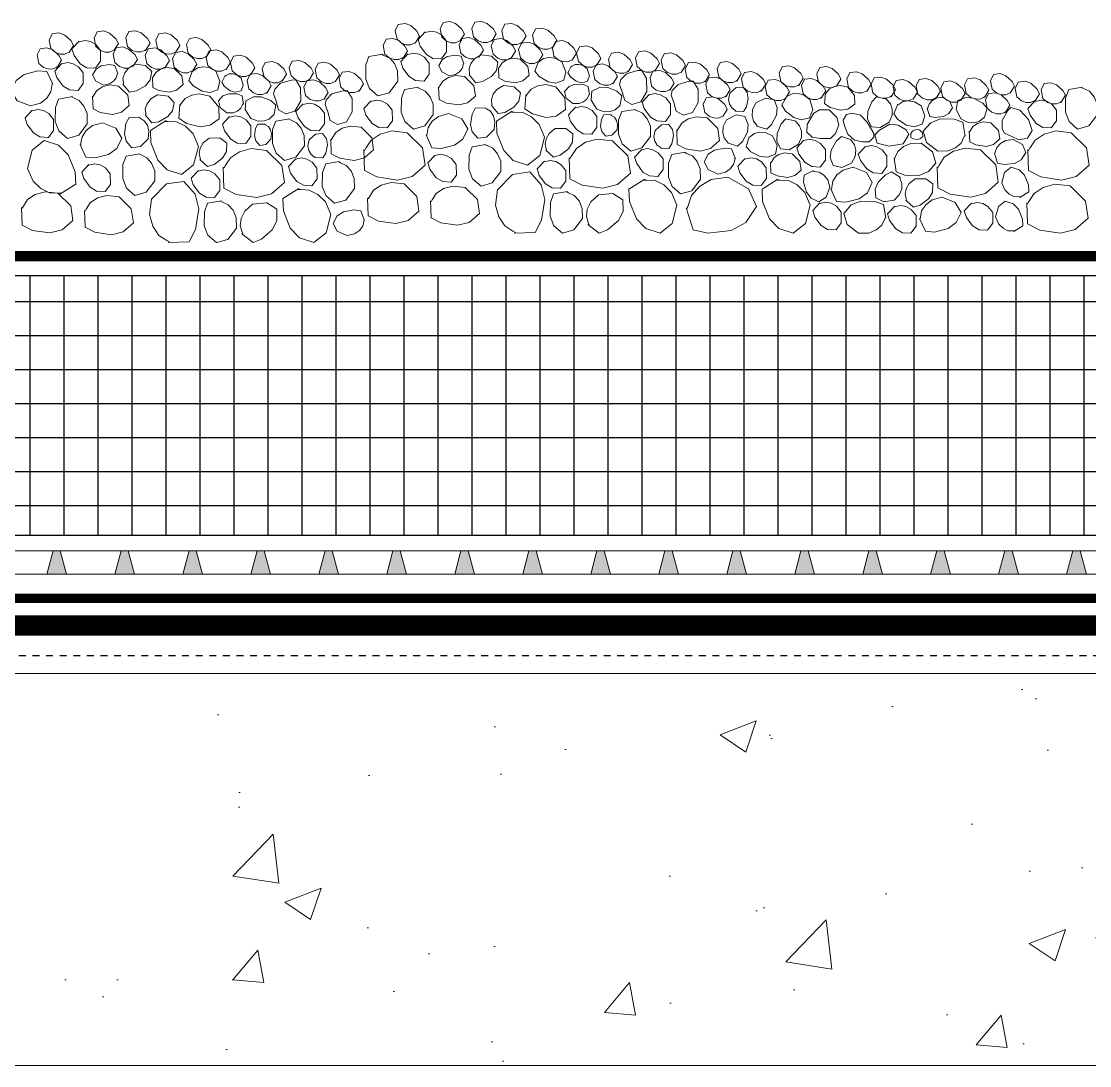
# Model space of a CAD drawing. Header units: inches. Extents: x 0 to 168, y -6 to 22.
# Drawn here: x 11.96 to 27.67, y 0 to 15.35 of the extents above; entities that cross this region are included whole.
import ezdxf

# ---------------------------------------------------------------- set-up
doc = ezdxf.new("R2010")
doc.units = ezdxf.units.IN
doc.header["$MEASUREMENT"] = 0
for name, pattern in [('Dash', [0.25, 0.125, -0.125]), ('Dashed - Dense', [0.8, 0.5, -0.3]), ('DASHED2', [0.1875, 0.125, -0.0625])]:
    doc.linetypes.add(name, pattern=pattern)
for name, color, linetype, lineweight in [('Drainage Mat', 191, 'Continuous', 0), ('Others', 190, 'Continuous', 0), ('RAM POLY FELT 3.5 FILTER FABRIC.', 4, 'Dash', 0), ('RT-250 HRA SYSTEM LIQUID', 241, 'Continuous', 0), ('RT-250 HRA SYSTEM MESH', 3, 'Continuous', 0)]:
    doc.layers.add(name, color=color, linetype=linetype, lineweight=lineweight)
for name, color, linetype in [('Insulation Border', 8, 'Continuous'), ('Insulation Foam', 9, 'Continuous'), ('Primer', 32, 'DASHED2')]:
    doc.layers.add(name, color=color, linetype=linetype)
doc.layers.add('Protection Course', color=99, linetype='Dashed - Dense', lineweight=0, true_color=0x216123)

# ---------------------------------------------------------------- blocks, each defined once
blk = doc.blocks.new('*U15')
at = {"layer": 'Drainage Mat'}
h = blk.add_hatch(color=256, dxfattribs=at)
h.dxf.hatch_style = 1
h.paths.add_polyline_path([(0.5, 0.343), (0.447, 0.343), (0.355, 0), (0.5, 0), (0.645, 0), (0.553, 0.343)])
at = {"layer": 'Drainage Mat', "linetype": 'Continuous'}
for points in [[(0, 0.343), (1, 0.343)], [(0, 0), (1, 0)]]:
    blk.add_lwpolyline(points, dxfattribs=at)
blk.add_lwpolyline([(0.5, 0.343), (0.447, 0.343), (0.355, 0), (0.5, 0), (0.645, 0), (0.553, 0.343)], close=True, dxfattribs=at)
blk = doc.blocks.new('*U16')
at = {"layer": 'Drainage Mat', "color": 0, "linetype": 'ByBlock', "lineweight": -2, "transparency": 16777216}
for p in [(10.978, 7.227), (11.978, 7.227), (12.978, 7.227), (13.978, 7.227), (14.978, 7.227), (15.978, 7.227), (16.978, 7.227), (17.978, 7.227), (18.978, 7.227), (19.978, 7.227), (20.978, 7.227), (21.978, 7.227), (22.978, 7.227), (23.978, 7.227), (24.978, 7.227), (25.978, 7.227), (26.978, 7.227)]:
    blk.add_blockref('*U15', p, dxfattribs=at)

msp = doc.modelspace()

# ---------------------------------------------------------------- hatches: boundary and pattern name
at = {"layer": 'Insulation Foam'}
h = msp.add_hatch(dxfattribs=at)
h.set_pattern_fill('NET', color=256, scale=4)
h.set_pattern_definition([(0, (-2575.9096, 19.2356), (0, 0.5), []), (90, (-2575.9096, 19.2356), (-0.5, 3e-17), [])])
h.paths.add_polyline_path([(0, 7.799), (42.026, 7.799), (42.026, 11.612), (0, 11.612)])
at = {"layer": 'Others', "linetype": 'Continuous'}
h = msp.add_hatch(dxfattribs=at)
h.set_pattern_fill('CONCRETE___STRUCTURAL_0001', color=256, style=0, pattern_type=2)
h.set_pattern_definition([(50, (15.0666, 1.2577), (-5.4655, 0.4782), [0.5715, -6.2865]), (355, (15.0666, 1.2577), (-1.0573, 5.7317), [0.4572, -5.0292]), (100.451, (15.522, 1.218), (4.4082, 5.2535), [0.4857, -5.3427]), (46.184, (15.0666, 2.7817), (-8.1324, 1.2613), [0.8572, -9.4297]), (96.636, (15.744, 2.6765), (7.1221, 7.4228), [0.7286, -8.014]), (351.184, (15.0666, 2.782), (7.122, 7.4228), [0.6858, -7.5438]), (21, (15.8286, 2.4007), (-4.5484, 3.06796), [0.5715, -6.2865]), (326, (15.8286, 2.4007), (1.8541, 5.5256), [0.4572, -5.0292]), (71.451, (16.2076, 2.145), (6.4025, 2.4577), [0.4857, -5.3427]), (37.5, (15.0666, 1.2577), (0.09266, 2.53665), [0, -4.96824, 0, -5.1054, 0, -5.04825]), (7.5, (15.0666, 1.2577), (2.0046, 3.00542), [0, -2.91084, 0, -4.85394, 0, -1.92405]), (327.5, (13.3673, 1.2577), (-4.06773, 0.17187), [0, -1.905, 0, -5.9436, 0, -7.8867]), (317.5, (12.6053, 1.2577), (4.44388, 0.7628), [0, -2.4765, 0, -3.94716, 0, -5.6007])])
h.paths.add_polyline_path([(0, 0), (42.026, 0), (42.026, 5.765), (0, 5.765)])

# ---------------------------------------------------------------- linework, layer by layer
at = {"layer": 'Drainage Mat'}
msp.add_lwpolyline([(41.922, 7.227), (-0.022, 7.227)], dxfattribs=at)
at = {"layer": 'Insulation Border', "flags": 128}
msp.add_lwpolyline([(0, 7.799), (42.026, 7.799), (42.026, 11.612), (0, 11.612)], close=True, dxfattribs=at)
at = {"layer": 'Others', "linetype": 'Continuous'}
for points in [[(17.751, 15.032), (17.816, 15.137), (17.777, 15.208), (17.686, 15.291), (17.602, 15.322), (17.503, 15.309), (17.459, 15.216), (17.484, 15.092), (17.552, 15.033), (17.62, 15.01), (17.685, 15.01), (17.736, 15.032), (17.751, 15.04)], [(18.41, 15.061), (18.475, 15.166), (18.437, 15.237), (18.345, 15.32), (18.261, 15.351), (18.162, 15.338), (18.118, 15.245), (18.143, 15.121), (18.212, 15.062), (18.279, 15.039), (18.344, 15.039), (18.395, 15.061), (18.41, 15.069)], [(18.877, 15.064), (18.942, 15.169), (18.903, 15.24), (18.812, 15.323), (18.728, 15.353), (18.628, 15.34), (18.584, 15.247), (18.609, 15.124), (18.678, 15.065), (18.746, 15.042), (18.81, 15.042), (18.862, 15.064), (18.877, 15.071)], [(19.317, 15.033), (19.382, 15.138), (19.343, 15.209), (19.252, 15.292), (19.168, 15.323), (19.069, 15.31), (19.025, 15.217), (19.05, 15.093), (19.118, 15.034), (19.186, 15.011), (19.251, 15.011), (19.302, 15.033), (19.317, 15.041)], [(19.769, 14.966), (19.834, 15.071), (19.795, 15.142), (19.704, 15.225), (19.62, 15.255), (19.52, 15.242), (19.476, 15.149), (19.501, 15.026), (19.57, 14.967), (19.638, 14.944), (19.702, 14.944), (19.754, 14.966), (19.769, 14.973)], [(12.661, 14.894), (12.726, 14.999), (12.688, 15.07), (12.596, 15.153), (12.512, 15.184), (12.413, 15.171), (12.369, 15.078), (12.394, 14.954), (12.463, 14.895), (12.53, 14.873), (12.595, 14.872), (12.646, 14.894), (12.661, 14.902)], [(13.321, 14.923), (13.386, 15.028), (13.347, 15.099), (13.256, 15.182), (13.172, 15.213), (13.072, 15.2), (13.028, 15.107), (13.053, 14.983), (13.122, 14.924), (13.19, 14.902), (13.254, 14.901), (13.306, 14.924), (13.321, 14.931)], [(13.787, 14.926), (13.852, 15.031), (13.813, 15.102), (13.722, 15.185), (13.638, 15.216), (13.539, 15.203), (13.495, 15.11), (13.52, 14.986), (13.588, 14.927), (13.656, 14.904), (13.721, 14.904), (13.772, 14.926), (13.787, 14.934)], [(14.227, 14.896), (14.292, 15), (14.254, 15.071), (14.162, 15.155), (14.078, 15.185), (13.979, 15.172), (13.935, 15.079), (13.96, 14.956), (14.029, 14.897), (14.096, 14.874), (14.161, 14.873), (14.212, 14.896), (14.227, 14.903)], [(14.679, 14.828), (14.744, 14.933), (14.705, 15.004), (14.614, 15.087), (14.53, 15.118), (14.431, 15.104), (14.387, 15.012), (14.412, 14.888), (14.48, 14.829), (14.548, 14.806), (14.613, 14.806), (14.664, 14.828), (14.679, 14.836)], [(17.574, 14.813), (17.639, 14.918), (17.601, 14.989), (17.509, 15.072), (17.425, 15.103), (17.326, 15.09), (17.282, 14.997), (17.307, 14.873), (17.376, 14.814), (17.443, 14.792), (17.508, 14.791), (17.559, 14.814), (17.574, 14.821)], [(17.898, 15.2), (17.793, 15.087), (17.824, 14.991), (17.916, 14.867), (18.011, 14.809), (18.136, 14.801), (18.213, 14.905), (18.212, 15.062), (18.141, 15.151), (18.064, 15.195), (17.985, 15.211), (17.917, 15.196), (17.896, 15.191)], [(18.689, 14.826), (18.754, 14.931), (18.715, 15.002), (18.624, 15.085), (18.54, 15.115), (18.441, 15.102), (18.397, 15.009), (18.422, 14.886), (18.491, 14.827), (18.558, 14.804), (18.623, 14.804), (18.674, 14.826), (18.689, 14.834)], [(19.163, 14.811), (19.229, 14.916), (19.19, 14.987), (19.098, 15.07), (19.014, 15.101), (18.915, 15.088), (18.871, 14.995), (18.896, 14.871), (18.965, 14.812), (19.032, 14.79), (19.097, 14.789), (19.148, 14.812), (19.163, 14.819)], [(12.485, 14.676), (12.55, 14.781), (12.511, 14.851), (12.42, 14.935), (12.336, 14.965), (12.236, 14.952), (12.192, 14.859), (12.217, 14.736), (12.286, 14.677), (12.354, 14.654), (12.418, 14.653), (12.47, 14.676), (12.485, 14.683)], [(12.809, 15.062), (12.703, 14.949), (12.734, 14.853), (12.826, 14.729), (12.922, 14.671), (13.047, 14.664), (13.123, 14.767), (13.122, 14.924), (13.052, 15.013), (12.974, 15.058), (12.895, 15.074), (12.827, 15.059), (12.807, 15.053)], [(13.599, 14.688), (13.665, 14.793), (13.626, 14.864), (13.535, 14.947), (13.451, 14.978), (13.351, 14.965), (13.307, 14.872), (13.332, 14.748), (13.401, 14.689), (13.469, 14.666), (13.533, 14.666), (13.584, 14.688), (13.599, 14.696)], [(14.074, 14.674), (14.139, 14.779), (14.1, 14.849), (14.009, 14.933), (13.925, 14.963), (13.826, 14.95), (13.781, 14.857), (13.806, 14.734), (13.875, 14.675), (13.943, 14.652), (14.007, 14.651), (14.059, 14.674), (14.074, 14.681)], [(14.971, 14.645), (15.036, 14.75), (14.998, 14.82), (14.906, 14.904), (14.822, 14.934), (14.723, 14.921), (14.679, 14.828), (14.704, 14.705), (14.773, 14.646), (14.84, 14.623), (14.905, 14.622), (14.956, 14.645), (14.971, 14.652)], [(19.565, 14.757), (19.63, 14.862), (19.591, 14.933), (19.5, 15.016), (19.416, 15.046), (19.317, 15.033), (19.273, 14.94), (19.298, 14.817), (19.367, 14.758), (19.434, 14.735), (19.499, 14.735), (19.55, 14.757), (19.565, 14.764)], [(20.061, 14.782), (20.126, 14.887), (20.087, 14.958), (19.996, 15.041), (19.912, 15.072), (19.813, 15.059), (19.769, 14.966), (19.793, 14.842), (19.862, 14.783), (19.93, 14.761), (19.995, 14.76), (20.046, 14.783), (20.061, 14.79)], [(20.418, 14.704), (20.483, 14.809), (20.445, 14.88), (20.353, 14.963), (20.269, 14.993), (20.17, 14.98), (20.126, 14.887), (20.151, 14.764), (20.22, 14.705), (20.287, 14.682), (20.352, 14.682), (20.403, 14.704), (20.418, 14.711)], [(14.475, 14.619), (14.541, 14.724), (14.502, 14.795), (14.411, 14.878), (14.327, 14.909), (14.227, 14.896), (14.183, 14.803), (14.208, 14.679), (14.277, 14.62), (14.344, 14.597), (14.409, 14.597), (14.46, 14.619), (14.475, 14.627)], [(15.329, 14.566), (15.394, 14.671), (15.355, 14.742), (15.264, 14.825), (15.18, 14.856), (15.08, 14.843), (15.036, 14.75), (15.061, 14.626), (15.13, 14.567), (15.198, 14.544), (15.262, 14.544), (15.314, 14.566), (15.329, 14.574)], [(16.192, 14.491), (16.258, 14.596), (16.219, 14.667), (16.128, 14.75), (16.043, 14.78), (15.944, 14.767), (15.9, 14.674), (15.925, 14.551), (15.994, 14.492), (16.061, 14.469), (16.126, 14.469), (16.177, 14.491), (16.192, 14.499)], [(17.275, 14.873), (17.072, 14.839), (17.026, 14.712), (17.023, 14.506), (17.077, 14.368), (17.203, 14.258), (17.368, 14.305), (17.495, 14.473), (17.493, 14.624), (17.447, 14.733), (17.376, 14.814), (17.291, 14.854), (17.265, 14.865)], [(17.645, 14.874), (17.539, 14.761), (17.57, 14.665), (17.662, 14.541), (17.758, 14.483), (17.883, 14.475), (17.959, 14.579), (17.958, 14.736), (17.888, 14.825), (17.81, 14.869), (17.731, 14.885), (17.663, 14.87), (17.643, 14.865)], [(18.468, 14.727), (18.426, 14.843), (18.346, 14.856), (18.224, 14.836), (18.148, 14.789), (18.097, 14.703), (18.143, 14.611), (18.255, 14.554), (18.344, 14.571), (18.404, 14.61), (18.444, 14.661), (18.458, 14.715), (18.462, 14.731)], [(18.543, 14.569), (18.641, 14.45), (18.74, 14.468), (18.875, 14.543), (18.945, 14.63), (18.969, 14.753), (18.876, 14.842), (18.72, 14.862), (18.623, 14.804), (18.569, 14.733), (18.543, 14.656), (18.549, 14.587), (18.551, 14.566)], [(18.977, 14.675), (18.982, 14.521), (19.072, 14.474), (19.224, 14.452), (19.333, 14.479), (19.427, 14.562), (19.408, 14.689), (19.296, 14.799), (19.183, 14.813), (19.097, 14.789), (19.03, 14.744), (18.992, 14.686), (18.982, 14.667)], [(19.565, 14.764), (19.511, 14.62), (19.576, 14.543), (19.709, 14.463), (19.819, 14.447), (19.938, 14.487), (19.968, 14.612), (19.907, 14.757), (19.808, 14.812), (19.72, 14.824), (19.641, 14.808), (19.583, 14.768), (19.567, 14.755)], [(20.885, 14.612), (20.95, 14.717), (20.911, 14.788), (20.82, 14.871), (20.736, 14.902), (20.637, 14.888), (20.593, 14.796), (20.618, 14.672), (20.686, 14.613), (20.754, 14.59), (20.819, 14.59), (20.87, 14.612), (20.885, 14.62)], [(21.282, 14.629), (21.347, 14.734), (21.308, 14.805), (21.217, 14.888), (21.133, 14.918), (21.034, 14.905), (20.99, 14.812), (21.015, 14.689), (21.083, 14.63), (21.151, 14.607), (21.216, 14.607), (21.267, 14.629), (21.282, 14.636)], [(21.662, 14.601), (21.727, 14.706), (21.689, 14.777), (21.597, 14.86), (21.513, 14.89), (21.414, 14.877), (21.37, 14.784), (21.395, 14.661), (21.464, 14.602), (21.531, 14.579), (21.596, 14.579), (21.647, 14.601), (21.662, 14.608)], [(12.42, 14.429), (12.333, 14.615), (12.199, 14.625), (11.999, 14.573), (11.881, 14.484), (11.808, 14.333), (11.898, 14.187), (12.093, 14.11), (12.238, 14.152), (12.332, 14.226), (12.391, 14.316), (12.406, 14.408), (12.41, 14.436)], [(12.555, 14.736), (12.45, 14.623), (12.48, 14.527), (12.572, 14.403), (12.668, 14.345), (12.793, 14.337), (12.869, 14.441), (12.868, 14.598), (12.798, 14.687), (12.721, 14.731), (12.642, 14.747), (12.573, 14.732), (12.553, 14.727)], [(13.378, 14.589), (13.336, 14.705), (13.256, 14.718), (13.134, 14.698), (13.059, 14.651), (13.007, 14.565), (13.053, 14.473), (13.166, 14.416), (13.254, 14.434), (13.314, 14.473), (13.354, 14.523), (13.369, 14.577), (13.372, 14.594)], [(13.453, 14.431), (13.551, 14.312), (13.651, 14.33), (13.785, 14.405), (13.855, 14.492), (13.879, 14.615), (13.787, 14.704), (13.63, 14.724), (13.533, 14.666), (13.479, 14.595), (13.453, 14.519), (13.459, 14.449), (13.462, 14.428)], [(13.887, 14.537), (13.893, 14.383), (13.982, 14.337), (14.135, 14.314), (14.243, 14.341), (14.337, 14.424), (14.318, 14.551), (14.206, 14.662), (14.093, 14.675), (14.007, 14.651), (13.94, 14.607), (13.903, 14.548), (13.892, 14.53)], [(14.475, 14.627), (14.422, 14.482), (14.487, 14.405), (14.619, 14.325), (14.729, 14.309), (14.848, 14.349), (14.879, 14.474), (14.818, 14.619), (14.719, 14.675), (14.63, 14.686), (14.551, 14.67), (14.494, 14.63), (14.477, 14.617)], [(15.795, 14.474), (15.86, 14.579), (15.822, 14.65), (15.73, 14.733), (15.646, 14.764), (15.547, 14.751), (15.503, 14.658), (15.528, 14.534), (15.597, 14.475), (15.664, 14.452), (15.729, 14.452), (15.78, 14.474), (15.795, 14.482)], [(16.573, 14.463), (16.638, 14.568), (16.599, 14.639), (16.508, 14.722), (16.424, 14.753), (16.324, 14.74), (16.28, 14.647), (16.305, 14.523), (16.374, 14.464), (16.442, 14.441), (16.506, 14.441), (16.558, 14.463), (16.573, 14.471)], [(16.926, 14.328), (16.991, 14.433), (16.952, 14.504), (16.861, 14.587), (16.777, 14.618), (16.677, 14.605), (16.633, 14.512), (16.658, 14.388), (16.727, 14.329), (16.795, 14.306), (16.859, 14.306), (16.911, 14.328), (16.926, 14.336)], [(20.046, 14.694), (19.996, 14.599), (20.034, 14.539), (20.119, 14.472), (20.194, 14.45), (20.28, 14.468), (20.313, 14.551), (20.283, 14.658), (20.22, 14.705), (20.159, 14.721), (20.103, 14.717), (20.06, 14.695), (20.047, 14.687)], [(20.66, 14.437), (20.725, 14.542), (20.686, 14.613), (20.595, 14.696), (20.511, 14.727), (20.412, 14.714), (20.368, 14.621), (20.393, 14.497), (20.461, 14.438), (20.529, 14.415), (20.594, 14.415), (20.645, 14.437), (20.66, 14.445)], [(21.497, 14.343), (21.562, 14.447), (21.523, 14.518), (21.432, 14.601), (21.348, 14.632), (21.249, 14.619), (21.205, 14.526), (21.229, 14.403), (21.298, 14.344), (21.366, 14.321), (21.431, 14.32), (21.482, 14.343), (21.497, 14.35)], [(22.015, 14.466), (22.08, 14.571), (22.042, 14.642), (21.95, 14.725), (21.866, 14.755), (21.767, 14.742), (21.723, 14.649), (21.748, 14.526), (21.817, 14.467), (21.884, 14.444), (21.949, 14.444), (22, 14.466), (22.015, 14.474)], [(22.483, 14.475), (22.548, 14.58), (22.51, 14.651), (22.418, 14.734), (22.334, 14.765), (22.235, 14.751), (22.191, 14.658), (22.216, 14.535), (22.285, 14.476), (22.352, 14.453), (22.417, 14.453), (22.468, 14.475), (22.483, 14.483)], [(22.842, 14.328), (22.907, 14.432), (22.868, 14.503), (22.777, 14.586), (22.693, 14.617), (22.593, 14.604), (22.549, 14.511), (22.574, 14.388), (22.643, 14.329), (22.711, 14.306), (22.775, 14.305), (22.827, 14.328), (22.842, 14.335)], [(23.395, 14.411), (23.46, 14.516), (23.421, 14.587), (23.33, 14.67), (23.246, 14.7), (23.147, 14.687), (23.103, 14.594), (23.128, 14.471), (23.196, 14.412), (23.264, 14.389), (23.329, 14.389), (23.38, 14.411), (23.395, 14.419)], [(23.949, 14.401), (24.014, 14.505), (23.976, 14.576), (23.884, 14.659), (23.8, 14.69), (23.701, 14.677), (23.657, 14.584), (23.682, 14.461), (23.751, 14.402), (23.818, 14.379), (23.883, 14.378), (23.934, 14.401), (23.949, 14.408)], [(24.392, 14.323), (24.457, 14.428), (24.419, 14.499), (24.327, 14.582), (24.243, 14.613), (24.144, 14.6), (24.1, 14.507), (24.125, 14.383), (24.194, 14.324), (24.261, 14.301), (24.326, 14.301), (24.377, 14.323), (24.392, 14.331)], [(14.957, 14.556), (14.906, 14.461), (14.944, 14.401), (15.029, 14.334), (15.104, 14.312), (15.19, 14.33), (15.223, 14.414), (15.194, 14.52), (15.13, 14.567), (15.07, 14.583), (15.013, 14.58), (14.97, 14.557), (14.957, 14.55)], [(15.57, 14.3), (15.635, 14.404), (15.597, 14.475), (15.505, 14.558), (15.421, 14.589), (15.322, 14.576), (15.278, 14.483), (15.303, 14.36), (15.372, 14.301), (15.439, 14.278), (15.504, 14.277), (15.555, 14.3), (15.57, 14.307)], [(16.407, 14.205), (16.472, 14.31), (16.434, 14.381), (16.342, 14.464), (16.258, 14.494), (16.159, 14.481), (16.115, 14.388), (16.14, 14.265), (16.209, 14.206), (16.276, 14.183), (16.341, 14.183), (16.392, 14.205), (16.407, 14.212)], [(18.096, 14.392), (18.103, 14.207), (18.21, 14.151), (18.393, 14.124), (18.523, 14.156), (18.636, 14.255), (18.613, 14.408), (18.479, 14.541), (18.344, 14.557), (18.24, 14.529), (18.16, 14.475), (18.115, 14.404), (18.102, 14.382)], [(22.319, 14.245), (22.384, 14.35), (22.345, 14.421), (22.254, 14.504), (22.17, 14.534), (22.071, 14.521), (22.027, 14.428), (22.052, 14.305), (22.121, 14.246), (22.188, 14.223), (22.253, 14.223), (22.304, 14.245), (22.319, 14.252)], [(23.192, 14.212), (23.258, 14.317), (23.219, 14.388), (23.128, 14.471), (23.044, 14.501), (22.944, 14.488), (22.9, 14.395), (22.925, 14.272), (22.994, 14.213), (23.062, 14.19), (23.126, 14.19), (23.177, 14.212), (23.192, 14.22)], [(23.724, 14.226), (23.789, 14.331), (23.751, 14.402), (23.659, 14.485), (23.575, 14.515), (23.476, 14.502), (23.432, 14.409), (23.457, 14.286), (23.526, 14.227), (23.593, 14.204), (23.658, 14.204), (23.709, 14.226), (23.724, 14.233)], [(24.75, 14.245), (24.815, 14.35), (24.776, 14.421), (24.685, 14.504), (24.601, 14.534), (24.502, 14.521), (24.457, 14.428), (24.482, 14.305), (24.551, 14.246), (24.619, 14.223), (24.683, 14.223), (24.735, 14.245), (24.75, 14.252)], [(25.074, 14.209), (25.139, 14.314), (25.101, 14.385), (25.009, 14.468), (24.925, 14.498), (24.826, 14.485), (24.782, 14.392), (24.807, 14.269), (24.876, 14.21), (24.943, 14.187), (25.008, 14.187), (25.059, 14.209), (25.074, 14.216)], [(25.413, 14.224), (25.478, 14.329), (25.439, 14.4), (25.348, 14.483), (25.264, 14.513), (25.165, 14.5), (25.121, 14.407), (25.146, 14.284), (25.214, 14.225), (25.282, 14.202), (25.347, 14.202), (25.398, 14.224), (25.413, 14.232)], [(25.775, 14.189), (25.84, 14.293), (25.802, 14.364), (25.71, 14.447), (25.626, 14.478), (25.527, 14.465), (25.483, 14.372), (25.508, 14.249), (25.577, 14.19), (25.644, 14.167), (25.709, 14.166), (25.76, 14.189), (25.775, 14.196)], [(26.125, 14.235), (26.19, 14.34), (26.151, 14.41), (26.06, 14.494), (25.976, 14.524), (25.877, 14.511), (25.833, 14.418), (25.857, 14.295), (25.926, 14.236), (25.994, 14.213), (26.059, 14.212), (26.11, 14.235), (26.125, 14.242)], [(26.503, 14.296), (26.568, 14.401), (26.53, 14.471), (26.438, 14.555), (26.354, 14.585), (26.255, 14.572), (26.211, 14.479), (26.236, 14.356), (26.305, 14.297), (26.372, 14.274), (26.437, 14.274), (26.488, 14.296), (26.503, 14.303)], [(26.869, 14.184), (26.935, 14.289), (26.896, 14.36), (26.805, 14.443), (26.721, 14.474), (26.621, 14.461), (26.577, 14.368), (26.602, 14.244), (26.671, 14.185), (26.738, 14.162), (26.803, 14.162), (26.854, 14.184), (26.869, 14.192)], [(13.006, 14.254), (13.013, 14.069), (13.12, 14.013), (13.304, 13.986), (13.434, 14.018), (13.546, 14.118), (13.523, 14.27), (13.389, 14.403), (13.254, 14.419), (13.151, 14.391), (13.07, 14.337), (13.025, 14.266), (13.012, 14.245)], [(17.798, 14.385), (17.595, 14.35), (17.549, 14.224), (17.546, 14.018), (17.601, 13.879), (17.726, 13.77), (17.891, 13.817), (18.018, 13.984), (18.016, 14.135), (17.97, 14.245), (17.899, 14.326), (17.815, 14.366), (17.789, 14.376)], [(18.872, 14.117), (18.97, 13.998), (19.069, 14.016), (19.204, 14.091), (19.274, 14.178), (19.298, 14.301), (19.205, 14.39), (19.049, 14.41), (18.952, 14.352), (18.898, 14.281), (18.872, 14.205), (18.878, 14.135), (18.881, 14.114)], [(19.378, 14.271), (19.365, 14.066), (19.477, 13.992), (19.677, 13.941), (19.824, 13.962), (19.96, 14.06), (19.952, 14.231), (19.818, 14.393), (19.671, 14.425), (19.554, 14.406), (19.458, 14.356), (19.4, 14.283), (19.384, 14.26)], [(20.314, 14.272), (20.296, 14.394), (20.221, 14.423), (20.098, 14.428), (20.014, 14.397), (19.946, 14.323), (19.973, 14.223), (20.072, 14.145), (20.162, 14.145), (20.229, 14.171), (20.278, 14.212), (20.303, 14.263), (20.31, 14.278)], [(20.763, 14.109), (20.793, 14.26), (20.717, 14.327), (20.574, 14.384), (20.462, 14.383), (20.351, 14.325), (20.34, 14.197), (20.423, 14.063), (20.53, 14.024), (20.619, 14.026), (20.695, 14.054), (20.745, 14.103), (20.759, 14.118)], [(22.459, 14.034), (22.582, 14.03), (22.624, 14.099), (22.651, 14.22), (22.635, 14.308), (22.574, 14.388), (22.472, 14.379), (22.377, 14.296), (22.361, 14.207), (22.375, 14.137), (22.407, 14.081), (22.452, 14.047), (22.466, 14.038)], [(23.785, 14.298), (23.773, 14.144), (23.857, 14.088), (24.006, 14.049), (24.117, 14.063), (24.219, 14.135), (24.214, 14.264), (24.116, 14.386), (24.005, 14.412), (23.917, 14.398), (23.845, 14.361), (23.801, 14.307), (23.789, 14.29)], [(26.433, 14.015), (26.499, 14.12), (26.46, 14.191), (26.369, 14.274), (26.285, 14.305), (26.185, 14.292), (26.141, 14.199), (26.166, 14.075), (26.235, 14.017), (26.302, 13.994), (26.367, 13.993), (26.418, 14.016), (26.433, 14.023)], [(27.249, 14.161), (27.315, 14.266), (27.276, 14.337), (27.185, 14.42), (27.101, 14.451), (27.001, 14.438), (26.957, 14.345), (26.982, 14.221), (27.051, 14.162), (27.118, 14.139), (27.183, 14.139), (27.234, 14.161), (27.249, 14.169)], [(27.566, 14.385), (27.363, 14.35), (27.317, 14.224), (27.314, 14.018), (27.368, 13.879), (27.494, 13.77), (27.659, 13.817), (27.785, 13.984), (27.783, 14.135), (27.737, 14.245), (27.667, 14.326), (27.582, 14.366), (27.556, 14.376)], [(12.709, 14.247), (12.506, 14.212), (12.46, 14.086), (12.456, 13.88), (12.511, 13.742), (12.637, 13.632), (12.802, 13.679), (12.928, 13.846), (12.926, 13.998), (12.88, 14.107), (12.809, 14.188), (12.725, 14.228), (12.699, 14.238)], [(13.782, 13.979), (13.88, 13.86), (13.98, 13.878), (14.115, 13.953), (14.184, 14.04), (14.208, 14.163), (14.116, 14.253), (13.96, 14.272), (13.862, 14.214), (13.808, 14.143), (13.782, 14.067), (13.788, 13.997), (13.791, 13.976)], [(14.289, 14.133), (14.275, 13.928), (14.388, 13.854), (14.587, 13.804), (14.735, 13.825), (14.87, 13.922), (14.862, 14.093), (14.729, 14.255), (14.581, 14.288), (14.464, 14.268), (14.369, 14.218), (14.311, 14.145), (14.294, 14.122)], [(15.225, 14.134), (15.207, 14.257), (15.131, 14.286), (15.008, 14.29), (14.924, 14.259), (14.857, 14.185), (14.883, 14.085), (14.982, 14.007), (15.073, 14.007), (15.139, 14.033), (15.189, 14.075), (15.213, 14.125), (15.22, 14.14)], [(15.673, 13.971), (15.704, 14.123), (15.627, 14.189), (15.484, 14.246), (15.372, 14.246), (15.262, 14.187), (15.251, 14.059), (15.334, 13.925), (15.44, 13.886), (15.529, 13.889), (15.605, 13.916), (15.655, 13.965), (15.67, 13.98)], [(16.103, 14.142), (15.998, 14.029), (16.028, 13.933), (16.121, 13.809), (16.216, 13.751), (16.341, 13.743), (16.418, 13.847), (16.417, 14.004), (16.346, 14.093), (16.269, 14.137), (16.19, 14.153), (16.122, 14.138), (16.101, 14.133)], [(17.102, 14.184), (16.997, 14.071), (17.027, 13.975), (17.119, 13.851), (17.215, 13.793), (17.34, 13.786), (17.416, 13.889), (17.415, 14.046), (17.345, 14.135), (17.268, 14.18), (17.188, 14.196), (17.12, 14.181), (17.1, 14.175)], [(21.193, 14.28), (21.088, 14.167), (21.118, 14.07), (21.21, 13.946), (21.306, 13.889), (21.431, 13.881), (21.507, 13.984), (21.506, 14.142), (21.436, 14.231), (21.359, 14.275), (21.279, 14.291), (21.211, 14.276), (21.191, 14.27)], [(22.277, 13.954), (22.342, 14.059), (22.304, 14.13), (22.212, 14.213), (22.128, 14.244), (22.029, 14.231), (21.985, 14.138), (22.01, 14.015), (22.079, 13.956), (22.146, 13.933), (22.211, 13.932), (22.262, 13.955), (22.277, 13.962)], [(22.773, 13.814), (22.921, 13.768), (22.994, 13.837), (23.066, 13.974), (23.077, 14.085), (23.03, 14.201), (22.903, 14.225), (22.762, 14.156), (22.712, 14.054), (22.706, 13.965), (22.726, 13.887), (22.769, 13.832), (22.783, 13.816)], [(23.218, 14.256), (23.145, 14.12), (23.2, 14.035), (23.321, 13.939), (23.428, 13.908), (23.551, 13.933), (23.598, 14.052), (23.556, 14.204), (23.465, 14.272), (23.379, 14.295), (23.298, 14.29), (23.236, 14.257), (23.218, 14.247)], [(24.687, 14.211), (24.537, 14.245), (24.469, 14.171), (24.408, 14.029), (24.406, 13.917), (24.461, 13.805), (24.589, 13.791), (24.725, 13.87), (24.767, 13.976), (24.766, 14.065), (24.741, 14.141), (24.693, 14.193), (24.679, 14.208)], [(24.85, 14.135), (24.789, 13.993), (24.85, 13.913), (24.978, 13.827), (25.088, 13.805), (25.208, 13.84), (25.245, 13.963), (25.192, 14.111), (25.096, 14.171), (25.008, 14.187), (24.928, 14.175), (24.869, 14.138), (24.851, 14.126)], [(25.284, 14.073), (25.321, 13.956), (25.4, 13.939), (25.523, 13.955), (25.601, 13.999), (25.655, 14.084), (25.613, 14.177), (25.502, 14.238), (25.413, 14.224), (25.352, 14.187), (25.31, 14.138), (25.293, 14.085), (25.289, 14.069)], [(26.118, 13.929), (26.166, 14.075), (26.098, 14.15), (25.962, 14.223), (25.851, 14.235), (25.734, 14.19), (25.709, 14.064), (25.776, 13.921), (25.877, 13.87), (25.966, 13.863), (26.045, 13.882), (26.1, 13.924), (26.116, 13.938)], [(26.869, 14.184), (26.764, 14.071), (26.795, 13.975), (26.887, 13.851), (26.982, 13.793), (27.107, 13.786), (27.184, 13.889), (27.183, 14.046), (27.113, 14.135), (27.035, 14.18), (26.956, 14.196), (26.888, 14.181), (26.868, 14.175)], [(12.119, 14.046), (12.014, 13.933), (12.045, 13.837), (12.137, 13.713), (12.233, 13.656), (12.358, 13.648), (12.434, 13.751), (12.433, 13.909), (12.363, 13.998), (12.285, 14.042), (12.206, 14.058), (12.138, 14.043), (12.118, 14.037)], [(17.912, 13.683), (17.997, 13.496), (18.132, 13.484), (18.331, 13.534), (18.451, 13.623), (18.524, 13.773), (18.436, 13.92), (18.242, 13.999), (18.096, 13.957), (18.002, 13.885), (17.942, 13.795), (17.926, 13.704), (17.922, 13.676)], [(18.787, 14.084), (18.633, 14.078), (18.587, 13.989), (18.564, 13.836), (18.591, 13.727), (18.674, 13.634), (18.801, 13.653), (18.912, 13.765), (18.925, 13.877), (18.901, 13.963), (18.857, 14.031), (18.798, 14.068), (18.78, 14.079)], [(19.179, 14.033), (18.946, 13.888), (18.954, 13.708), (19.055, 13.453), (19.193, 13.31), (19.404, 13.239), (19.583, 13.382), (19.654, 13.653), (19.574, 13.838), (19.461, 13.949), (19.333, 14.013), (19.209, 14.019), (19.171, 14.018)], [(20.11, 14.092), (20.005, 13.979), (20.036, 13.883), (20.128, 13.759), (20.224, 13.702), (20.348, 13.694), (20.425, 13.797), (20.424, 13.955), (20.354, 14.044), (20.276, 14.088), (20.197, 14.104), (20.129, 14.089), (20.109, 14.083)], [(20.992, 14.06), (20.789, 14.026), (20.744, 13.9), (20.74, 13.694), (20.795, 13.555), (20.921, 13.445), (21.085, 13.493), (21.212, 13.66), (21.21, 13.811), (21.164, 13.921), (21.093, 14.002), (21.009, 14.041), (20.983, 14.052)], [(12.822, 13.545), (12.908, 13.358), (13.042, 13.346), (13.242, 13.396), (13.361, 13.485), (13.435, 13.635), (13.346, 13.782), (13.152, 13.861), (13.007, 13.82), (12.912, 13.747), (12.852, 13.657), (12.836, 13.566), (12.833, 13.538)], [(13.698, 13.946), (13.543, 13.94), (13.497, 13.851), (13.474, 13.698), (13.501, 13.59), (13.584, 13.496), (13.711, 13.515), (13.822, 13.627), (13.835, 13.739), (13.812, 13.825), (13.767, 13.893), (13.708, 13.93), (13.69, 13.941)], [(14.089, 13.896), (13.856, 13.75), (13.864, 13.571), (13.965, 13.315), (14.103, 13.172), (14.314, 13.101), (14.493, 13.244), (14.564, 13.515), (14.484, 13.7), (14.372, 13.811), (14.243, 13.875), (14.119, 13.881), (14.082, 13.881)], [(15.021, 13.955), (14.916, 13.842), (14.946, 13.745), (15.038, 13.621), (15.134, 13.564), (15.259, 13.556), (15.335, 13.66), (15.334, 13.817), (15.264, 13.906), (15.187, 13.95), (15.107, 13.966), (15.039, 13.951), (15.019, 13.945)], [(15.543, 13.844), (15.435, 13.84), (15.402, 13.777), (15.387, 13.671), (15.406, 13.595), (15.464, 13.529), (15.553, 13.542), (15.63, 13.621), (15.639, 13.7), (15.623, 13.76), (15.592, 13.807), (15.55, 13.833), (15.538, 13.84)], [(15.903, 13.922), (15.7, 13.888), (15.654, 13.762), (15.651, 13.556), (15.705, 13.417), (15.831, 13.308), (15.996, 13.355), (16.123, 13.522), (16.12, 13.673), (16.074, 13.783), (16.004, 13.864), (15.919, 13.904), (15.893, 13.914)], [(20.633, 13.982), (20.525, 13.978), (20.492, 13.915), (20.476, 13.808), (20.495, 13.732), (20.553, 13.667), (20.642, 13.68), (20.72, 13.759), (20.729, 13.837), (20.712, 13.898), (20.681, 13.945), (20.64, 13.971), (20.627, 13.978)], [(21.361, 13.489), (21.484, 13.485), (21.526, 13.554), (21.553, 13.674), (21.537, 13.762), (21.476, 13.842), (21.374, 13.833), (21.279, 13.75), (21.263, 13.661), (21.277, 13.591), (21.309, 13.535), (21.353, 13.502), (21.367, 13.492)], [(21.598, 13.76), (21.606, 13.544), (21.732, 13.479), (21.945, 13.447), (22.097, 13.485), (22.229, 13.601), (22.202, 13.779), (22.045, 13.934), (21.887, 13.952), (21.767, 13.919), (21.673, 13.857), (21.62, 13.774), (21.606, 13.749)], [(22.344, 13.566), (22.491, 13.52), (22.565, 13.589), (22.637, 13.726), (22.647, 13.837), (22.6, 13.953), (22.474, 13.977), (22.332, 13.908), (22.283, 13.806), (22.276, 13.717), (22.296, 13.639), (22.339, 13.584), (22.353, 13.568)], [(23.353, 13.886), (23.202, 13.921), (23.134, 13.846), (23.073, 13.705), (23.071, 13.593), (23.126, 13.481), (23.254, 13.467), (23.39, 13.546), (23.432, 13.651), (23.432, 13.74), (23.406, 13.817), (23.359, 13.869), (23.344, 13.883)], [(25.839, 13.666), (25.805, 13.869), (25.679, 13.915), (25.473, 13.918), (25.334, 13.864), (25.224, 13.738), (25.272, 13.573), (25.439, 13.446), (25.59, 13.449), (25.7, 13.495), (25.781, 13.565), (25.82, 13.65), (25.831, 13.676)], [(25.901, 13.737), (25.907, 13.583), (25.996, 13.536), (26.149, 13.514), (26.257, 13.541), (26.351, 13.624), (26.332, 13.751), (26.22, 13.861), (26.108, 13.875), (26.022, 13.851), (25.954, 13.806), (25.917, 13.748), (25.906, 13.729)], [(16.271, 13.351), (16.395, 13.347), (16.437, 13.416), (16.463, 13.536), (16.448, 13.624), (16.387, 13.704), (16.284, 13.696), (16.19, 13.612), (16.173, 13.523), (16.187, 13.453), (16.219, 13.397), (16.264, 13.364), (16.278, 13.355)], [(16.509, 13.622), (16.516, 13.406), (16.642, 13.341), (16.856, 13.309), (17.008, 13.347), (17.139, 13.463), (17.112, 13.641), (16.955, 13.796), (16.798, 13.814), (16.677, 13.782), (16.583, 13.719), (16.531, 13.636), (16.516, 13.611)], [(16.995, 13.468), (17.006, 13.159), (17.185, 13.066), (17.491, 13.021), (17.708, 13.075), (17.896, 13.241), (17.857, 13.495), (17.633, 13.716), (17.408, 13.743), (17.236, 13.696), (17.102, 13.606), (17.026, 13.489), (17.005, 13.452)], [(19.673, 13.462), (19.786, 13.357), (19.882, 13.388), (20.006, 13.48), (20.064, 13.575), (20.072, 13.7), (19.968, 13.777), (19.811, 13.776), (19.722, 13.705), (19.678, 13.628), (19.662, 13.549), (19.677, 13.481), (19.682, 13.46)], [(22.663, 13.658), (22.617, 13.511), (22.687, 13.437), (22.823, 13.366), (22.934, 13.355), (23.051, 13.402), (23.075, 13.528), (23.006, 13.67), (22.904, 13.72), (22.815, 13.726), (22.737, 13.706), (22.682, 13.663), (22.666, 13.649)], [(25.04, 13.707), (25.042, 13.646), (25.078, 13.627), (25.139, 13.618), (25.183, 13.629), (25.22, 13.662), (25.212, 13.713), (25.168, 13.757), (25.123, 13.762), (25.088, 13.753), (25.061, 13.735), (25.046, 13.712), (25.042, 13.704)], [(26.763, 13.468), (26.774, 13.159), (26.953, 13.066), (27.258, 13.021), (27.475, 13.075), (27.663, 13.241), (27.625, 13.495), (27.401, 13.716), (27.176, 13.743), (27.004, 13.696), (26.869, 13.606), (26.794, 13.489), (26.773, 13.452)], [(12.527, 12.812), (12.759, 12.96), (12.749, 13.139), (12.646, 13.393), (12.506, 13.535), (12.295, 13.604), (12.117, 13.46), (12.049, 13.188), (12.131, 13.004), (12.244, 12.894), (12.373, 12.831), (12.497, 12.827), (12.535, 12.827)], [(14.583, 13.324), (14.697, 13.219), (14.793, 13.25), (14.917, 13.342), (14.974, 13.438), (14.982, 13.562), (14.879, 13.639), (14.721, 13.638), (14.632, 13.568), (14.588, 13.49), (14.572, 13.411), (14.587, 13.343), (14.593, 13.323)], [(18.792, 13.545), (18.589, 13.511), (18.543, 13.385), (18.54, 13.179), (18.594, 13.04), (18.72, 12.93), (18.885, 12.978), (19.012, 13.145), (19.009, 13.296), (18.963, 13.406), (18.893, 13.487), (18.808, 13.526), (18.782, 13.537)], [(20.016, 13.347), (20.027, 13.038), (20.206, 12.945), (20.512, 12.9), (20.729, 12.954), (20.916, 13.12), (20.878, 13.374), (20.654, 13.595), (20.429, 13.622), (20.257, 13.575), (20.122, 13.485), (20.047, 13.368), (20.026, 13.331)], [(23.47, 13.609), (23.365, 13.496), (23.396, 13.4), (23.488, 13.276), (23.584, 13.218), (23.708, 13.21), (23.785, 13.314), (23.784, 13.471), (23.714, 13.56), (23.636, 13.604), (23.557, 13.62), (23.489, 13.605), (23.469, 13.6)], [(24.17, 13.611), (24.024, 13.663), (23.948, 13.596), (23.871, 13.462), (23.857, 13.351), (23.899, 13.234), (24.025, 13.205), (24.169, 13.269), (24.222, 13.369), (24.232, 13.458), (24.215, 13.537), (24.174, 13.593), (24.16, 13.609)], [(24.375, 13.516), (24.269, 13.403), (24.3, 13.307), (24.392, 13.183), (24.488, 13.125), (24.613, 13.117), (24.689, 13.221), (24.688, 13.378), (24.618, 13.467), (24.54, 13.511), (24.461, 13.527), (24.393, 13.512), (24.373, 13.507)], [(24.794, 13.341), (24.828, 13.139), (24.955, 13.093), (25.161, 13.089), (25.299, 13.144), (25.409, 13.27), (25.361, 13.435), (25.194, 13.561), (25.043, 13.559), (24.933, 13.513), (24.852, 13.442), (24.813, 13.358), (24.802, 13.332)], [(26.271, 13.417), (26.316, 13.269), (26.415, 13.247), (26.568, 13.265), (26.666, 13.319), (26.735, 13.424), (26.684, 13.541), (26.547, 13.619), (26.435, 13.603), (26.358, 13.558), (26.304, 13.497), (26.283, 13.431), (26.278, 13.41)], [(13.702, 13.408), (13.499, 13.373), (13.453, 13.247), (13.45, 13.041), (13.505, 12.902), (13.63, 12.793), (13.795, 12.84), (13.922, 13.007), (13.92, 13.158), (13.874, 13.268), (13.803, 13.349), (13.719, 13.389), (13.693, 13.399)], [(14.926, 13.209), (14.937, 12.9), (15.117, 12.807), (15.422, 12.762), (15.639, 12.816), (15.827, 12.982), (15.788, 13.236), (15.565, 13.457), (15.339, 13.484), (15.167, 13.437), (15.033, 13.347), (14.958, 13.23), (14.937, 13.193)], [(18.043, 13.388), (17.938, 13.275), (17.968, 13.179), (18.06, 13.055), (18.156, 12.997), (18.281, 12.989), (18.357, 13.093), (18.356, 13.25), (18.286, 13.339), (18.209, 13.383), (18.129, 13.399), (18.061, 13.384), (18.041, 13.379)], [(21.083, 13.471), (20.978, 13.358), (21.009, 13.262), (21.101, 13.138), (21.196, 13.081), (21.321, 13.073), (21.398, 13.176), (21.397, 13.334), (21.326, 13.423), (21.249, 13.467), (21.17, 13.483), (21.102, 13.468), (21.081, 13.462)], [(21.727, 13.432), (21.524, 13.398), (21.478, 13.271), (21.475, 13.065), (21.53, 12.927), (21.655, 12.817), (21.82, 12.864), (21.947, 13.032), (21.945, 13.183), (21.899, 13.292), (21.828, 13.374), (21.744, 13.413), (21.718, 13.424)], [(22.462, 13.333), (22.405, 13.477), (22.305, 13.491), (22.154, 13.461), (22.06, 13.399), (22, 13.29), (22.06, 13.176), (22.203, 13.109), (22.313, 13.135), (22.386, 13.185), (22.435, 13.25), (22.451, 13.318), (22.454, 13.339)], [(22.979, 13.282), (22.984, 13.127), (23.074, 13.081), (23.227, 13.058), (23.335, 13.085), (23.429, 13.168), (23.41, 13.295), (23.298, 13.406), (23.185, 13.419), (23.099, 13.396), (23.032, 13.351), (22.995, 13.292), (22.984, 13.274)], [(25.428, 13.216), (25.439, 12.908), (25.618, 12.815), (25.924, 12.77), (26.141, 12.824), (26.328, 12.989), (26.29, 13.244), (26.066, 13.465), (25.841, 13.491), (25.669, 13.445), (25.534, 13.355), (25.459, 13.237), (25.438, 13.201)], [(12.953, 13.25), (12.848, 13.137), (12.878, 13.041), (12.97, 12.917), (13.066, 12.859), (13.191, 12.851), (13.268, 12.955), (13.267, 13.112), (13.196, 13.201), (13.119, 13.246), (13.04, 13.261), (12.972, 13.246), (12.951, 13.241)], [(15.994, 13.334), (15.888, 13.221), (15.919, 13.124), (16.011, 13), (16.107, 12.943), (16.232, 12.935), (16.308, 13.038), (16.307, 13.196), (16.237, 13.285), (16.159, 13.329), (16.08, 13.345), (16.012, 13.33), (15.992, 13.324)], [(16.638, 13.294), (16.435, 13.26), (16.389, 13.133), (16.385, 12.928), (16.44, 12.789), (16.566, 12.679), (16.731, 12.727), (16.857, 12.894), (16.855, 13.045), (16.809, 13.155), (16.738, 13.236), (16.654, 13.275), (16.628, 13.286)], [(19.652, 13.298), (19.547, 13.185), (19.577, 13.089), (19.669, 12.965), (19.765, 12.908), (19.89, 12.9), (19.966, 13.003), (19.965, 13.161), (19.895, 13.249), (19.818, 13.294), (19.739, 13.31), (19.67, 13.295), (19.65, 13.289)], [(22.603, 13.337), (22.498, 13.224), (22.528, 13.128), (22.62, 13.004), (22.716, 12.946), (22.841, 12.938), (22.917, 13.042), (22.916, 13.199), (22.846, 13.288), (22.769, 13.332), (22.689, 13.348), (22.621, 13.333), (22.601, 13.328)], [(23.863, 12.893), (23.949, 12.705), (24.083, 12.694), (24.282, 12.744), (24.402, 12.833), (24.475, 12.982), (24.387, 13.129), (24.193, 13.209), (24.047, 13.167), (23.953, 13.095), (23.893, 13.005), (23.877, 12.913), (23.873, 12.886)], [(26.645, 12.765), (26.776, 12.847), (26.771, 12.948), (26.714, 13.091), (26.637, 13.172), (26.518, 13.212), (26.417, 13.132), (26.378, 12.979), (26.423, 12.875), (26.486, 12.812), (26.558, 12.777), (26.628, 12.773), (26.649, 12.773)], [(14.562, 13.161), (14.457, 13.047), (14.488, 12.951), (14.58, 12.827), (14.675, 12.77), (14.8, 12.762), (14.877, 12.865), (14.876, 13.023), (14.805, 13.112), (14.728, 13.156), (14.649, 13.172), (14.581, 13.157), (14.56, 13.151)], [(19.209, 12.238), (19.518, 12.249), (19.611, 12.429), (19.656, 12.734), (19.602, 12.951), (19.437, 13.139), (19.182, 13.1), (18.961, 12.876), (18.935, 12.651), (18.981, 12.479), (19.071, 12.345), (19.189, 12.269), (19.225, 12.249)], [(21.738, 12.614), (21.839, 12.286), (22.058, 12.238), (22.399, 12.278), (22.616, 12.398), (22.77, 12.63), (22.656, 12.892), (22.352, 13.065), (22.103, 13.028), (21.931, 12.928), (21.813, 12.794), (21.766, 12.646), (21.754, 12.601)], [(23.61, 13.159), (23.471, 13.092), (23.464, 12.991), (23.505, 12.842), (23.573, 12.753), (23.686, 12.7), (23.795, 12.769), (23.852, 12.916), (23.819, 13.024), (23.763, 13.094), (23.695, 13.137), (23.626, 13.148), (23.605, 13.151)], [(24.887, 13.056), (24.759, 13.143), (24.669, 13.099), (24.56, 12.989), (24.517, 12.886), (24.528, 12.761), (24.642, 12.701), (24.797, 12.726), (24.875, 12.809), (24.907, 12.892), (24.911, 12.972), (24.886, 13.038), (24.877, 13.057)], [(14.12, 12.1), (14.428, 12.112), (14.521, 12.291), (14.567, 12.596), (14.513, 12.813), (14.347, 13.001), (14.093, 12.963), (13.871, 12.739), (13.845, 12.514), (13.892, 12.341), (13.981, 12.207), (14.099, 12.132), (14.136, 12.111)], [(16.038, 12.895), (15.805, 12.749), (15.813, 12.57), (15.914, 12.314), (16.052, 12.171), (16.263, 12.1), (16.442, 12.243), (16.513, 12.514), (16.433, 12.699), (16.32, 12.81), (16.192, 12.874), (16.067, 12.88), (16.03, 12.88)], [(17.051, 12.756), (17.06, 12.496), (17.211, 12.418), (17.467, 12.38), (17.649, 12.426), (17.807, 12.565), (17.775, 12.779), (17.587, 12.964), (17.398, 12.986), (17.253, 12.947), (17.14, 12.872), (17.077, 12.773), (17.06, 12.742)], [(17.976, 12.713), (17.985, 12.466), (18.128, 12.391), (18.373, 12.355), (18.546, 12.398), (18.696, 12.531), (18.666, 12.734), (18.487, 12.911), (18.306, 12.932), (18.169, 12.895), (18.061, 12.823), (18.001, 12.729), (17.984, 12.7)], [(21.127, 13.032), (20.895, 12.887), (20.903, 12.707), (21.004, 12.452), (21.142, 12.309), (21.353, 12.238), (21.531, 12.381), (21.602, 12.651), (21.522, 12.836), (21.41, 12.948), (21.281, 13.012), (21.157, 13.017), (21.12, 13.017)], [(23.087, 13.032), (22.854, 12.887), (22.862, 12.707), (22.963, 12.452), (23.101, 12.309), (23.312, 12.238), (23.491, 12.381), (23.562, 12.651), (23.482, 12.836), (23.369, 12.948), (23.241, 13.012), (23.117, 13.017), (23.079, 13.017)], [(24.968, 12.726), (25.081, 12.621), (25.177, 12.651), (25.301, 12.743), (25.359, 12.839), (25.367, 12.964), (25.263, 13.04), (25.106, 13.039), (25.017, 12.969), (24.973, 12.892), (24.957, 12.813), (24.972, 12.744), (24.977, 12.724)], [(26.748, 12.685), (26.759, 12.376), (26.938, 12.283), (27.243, 12.238), (27.46, 12.292), (27.648, 12.458), (27.61, 12.712), (27.386, 12.933), (27.161, 12.96), (26.989, 12.913), (26.854, 12.823), (26.779, 12.706), (26.758, 12.669)], [(11.961, 12.618), (11.971, 12.359), (12.121, 12.281), (12.378, 12.243), (12.56, 12.288), (12.718, 12.427), (12.685, 12.641), (12.497, 12.827), (12.308, 12.849), (12.164, 12.809), (12.051, 12.734), (11.988, 12.635), (11.97, 12.605)], [(12.886, 12.575), (12.895, 12.328), (13.039, 12.254), (13.283, 12.217), (13.457, 12.261), (13.607, 12.393), (13.576, 12.597), (13.397, 12.774), (13.217, 12.795), (13.079, 12.757), (12.972, 12.686), (12.911, 12.591), (12.895, 12.562)], [(19.991, 12.853), (19.788, 12.819), (19.742, 12.692), (19.739, 12.487), (19.793, 12.348), (19.919, 12.238), (20.084, 12.286), (20.21, 12.453), (20.208, 12.604), (20.162, 12.714), (20.091, 12.795), (20.007, 12.834), (19.981, 12.845)], [(20.293, 12.369), (20.455, 12.238), (20.582, 12.289), (20.74, 12.425), (20.808, 12.56), (20.806, 12.729), (20.659, 12.822), (20.447, 12.805), (20.334, 12.701), (20.282, 12.593), (20.269, 12.484), (20.296, 12.394), (20.305, 12.367)], [(25.17, 12.454), (25.255, 12.267), (25.39, 12.256), (25.589, 12.306), (25.709, 12.394), (25.782, 12.544), (25.694, 12.691), (25.5, 12.77), (25.354, 12.729), (25.26, 12.656), (25.2, 12.567), (25.184, 12.475), (25.18, 12.448)], [(14.901, 12.715), (14.698, 12.681), (14.652, 12.555), (14.649, 12.349), (14.703, 12.21), (14.829, 12.1), (14.994, 12.148), (15.121, 12.315), (15.119, 12.466), (15.073, 12.576), (15.002, 12.657), (14.918, 12.696), (14.892, 12.707)], [(15.203, 12.231), (15.366, 12.1), (15.492, 12.151), (15.65, 12.287), (15.718, 12.422), (15.717, 12.591), (15.57, 12.684), (15.358, 12.667), (15.245, 12.563), (15.193, 12.455), (15.179, 12.347), (15.206, 12.256), (15.216, 12.229)], [(17.007, 12.427), (16.951, 12.57), (16.851, 12.584), (16.699, 12.554), (16.606, 12.493), (16.545, 12.383), (16.606, 12.27), (16.748, 12.203), (16.859, 12.228), (16.932, 12.279), (16.98, 12.344), (16.996, 12.412), (17, 12.432)], [(23.704, 12.684), (23.599, 12.571), (23.629, 12.475), (23.721, 12.351), (23.817, 12.293), (23.942, 12.286), (24.018, 12.389), (24.017, 12.546), (23.947, 12.635), (23.87, 12.68), (23.791, 12.696), (23.722, 12.68), (23.702, 12.675)], [(24.672, 12.458), (24.637, 12.661), (24.511, 12.707), (24.305, 12.71), (24.166, 12.656), (24.057, 12.53), (24.104, 12.365), (24.271, 12.238), (24.422, 12.24), (24.532, 12.286), (24.613, 12.357), (24.653, 12.442), (24.663, 12.467)], [(24.804, 12.637), (24.699, 12.524), (24.73, 12.428), (24.822, 12.304), (24.917, 12.246), (25.042, 12.238), (25.119, 12.342), (25.118, 12.499), (25.047, 12.588), (24.97, 12.632), (24.891, 12.648), (24.823, 12.633), (24.802, 12.628)], [(25.932, 12.681), (25.827, 12.567), (25.858, 12.471), (25.95, 12.347), (26.045, 12.29), (26.17, 12.282), (26.247, 12.385), (26.246, 12.543), (26.175, 12.632), (26.098, 12.676), (26.019, 12.692), (25.951, 12.677), (25.93, 12.671)], [(26.556, 12.264), (26.687, 12.346), (26.682, 12.446), (26.625, 12.59), (26.548, 12.67), (26.429, 12.71), (26.329, 12.63), (26.289, 12.478), (26.334, 12.374), (26.397, 12.311), (26.469, 12.275), (26.539, 12.272), (26.56, 12.272)]]:
    msp.add_lwpolyline(points, dxfattribs=at)
for points in [[(20.797, 14.317), (20.833, 14.19), (20.938, 14.132), (21.072, 14.17), (21.156, 14.32), (21.154, 14.512), (21.083, 14.63), (21.021, 14.629), (20.858, 14.583), (20.774, 14.497), (20.756, 14.426)], [(15.708, 14.179), (15.743, 14.053), (15.848, 13.994), (15.983, 14.032), (16.067, 14.183), (16.064, 14.374), (15.994, 14.492), (15.931, 14.491), (15.769, 14.445), (15.685, 14.359), (15.667, 14.288)], [(21.556, 14.159), (21.592, 14.033), (21.696, 13.975), (21.831, 14.013), (21.915, 14.163), (21.912, 14.355), (21.842, 14.473), (21.779, 14.472), (21.617, 14.426), (21.533, 14.339), (21.515, 14.268)], [(16.466, 14.022), (16.502, 13.895), (16.607, 13.837), (16.741, 13.875), (16.825, 14.025), (16.823, 14.217), (16.753, 14.335), (16.69, 14.334), (16.527, 14.288), (16.443, 14.202), (16.425, 14.131)], [(23.588, 13.651), (23.714, 13.631), (23.86, 13.631), (23.935, 13.706), (23.982, 13.831), (23.953, 13.941), (23.841, 14.053), (23.7, 14.053), (23.614, 14.003), (23.565, 13.919), (23.519, 13.839), (23.513, 13.724)], [(24.399, 13.873), (24.3, 13.972), (24.172, 14.006), (24.094, 13.985), (24.045, 13.9), (24.067, 13.818), (24.117, 13.694), (24.213, 13.609), (24.329, 13.582), (24.428, 13.582), (24.495, 13.649), (24.495, 13.704)], [(26.525, 13.662), (26.629, 13.612), (26.755, 13.636), (26.824, 13.748), (26.77, 13.909), (26.644, 14.05), (26.512, 14.086), (26.468, 14.041), (26.383, 13.895), (26.383, 13.775), (26.42, 13.711)], [(24.734, 13.842), (24.58, 13.753), (24.512, 13.685), (24.545, 13.564), (24.721, 13.517), (24.929, 13.552), (25.012, 13.691), (24.973, 13.758), (24.857, 13.825)]]:
    msp.add_lwpolyline(points, close=True, dxfattribs=at)
at = {"layer": 'Others', "flags": 128}
msp.add_lwpolyline([(0, 0), (42.026, 0), (42.026, 5.765), (0, 5.765)], close=True, dxfattribs=at)
at = {"layer": 'Primer', "ltscale": 0.2}
msp.add_lwpolyline([(42.024, 6.024), (0, 6.024)], dxfattribs=at)
at = {"layer": 'Protection Course', "ltscale": 0.2, "const_width": 0.141}
msp.add_lwpolyline([(41.98, 6.87), (-0.044, 6.87)], dxfattribs=at)
at = {"layer": 'RAM POLY FELT 3.5 FILTER FABRIC.', "ltscale": 0.2, "const_width": 0.15}
msp.add_lwpolyline([(42.024, 11.902), (0, 11.902)], dxfattribs=at)
at = {"layer": 'RT-250 HRA SYSTEM LIQUID', "linetype": 'Continuous', "const_width": 0.3}
msp.add_lwpolyline([(42.029, 6.472), (0, 6.472)], dxfattribs=at)
at = {"layer": 'RT-250 HRA SYSTEM MESH'}
msp.add_line((0, 6.472), (42.026, 6.472), dxfattribs=at)

# ---------------------------------------------------------------- block references
at = {"layer": 'Drainage Mat'}
msp.add_blockref('*U16', (0, 0), dxfattribs=at)

doc.saveas('drawing.dxf')
